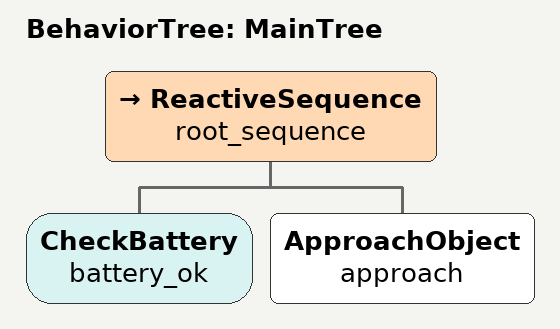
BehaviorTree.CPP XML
<root main_tree_to_execute = "MainTree" >
     <BehaviorTree ID="MainTree">
        <ReactiveSequence name="root_sequence">
            <CheckBattery   name="battery_ok"/>
            <ApproachObject name="approach"/>
        </ReactiveSequence>
     </BehaviorTree>
 </root>
